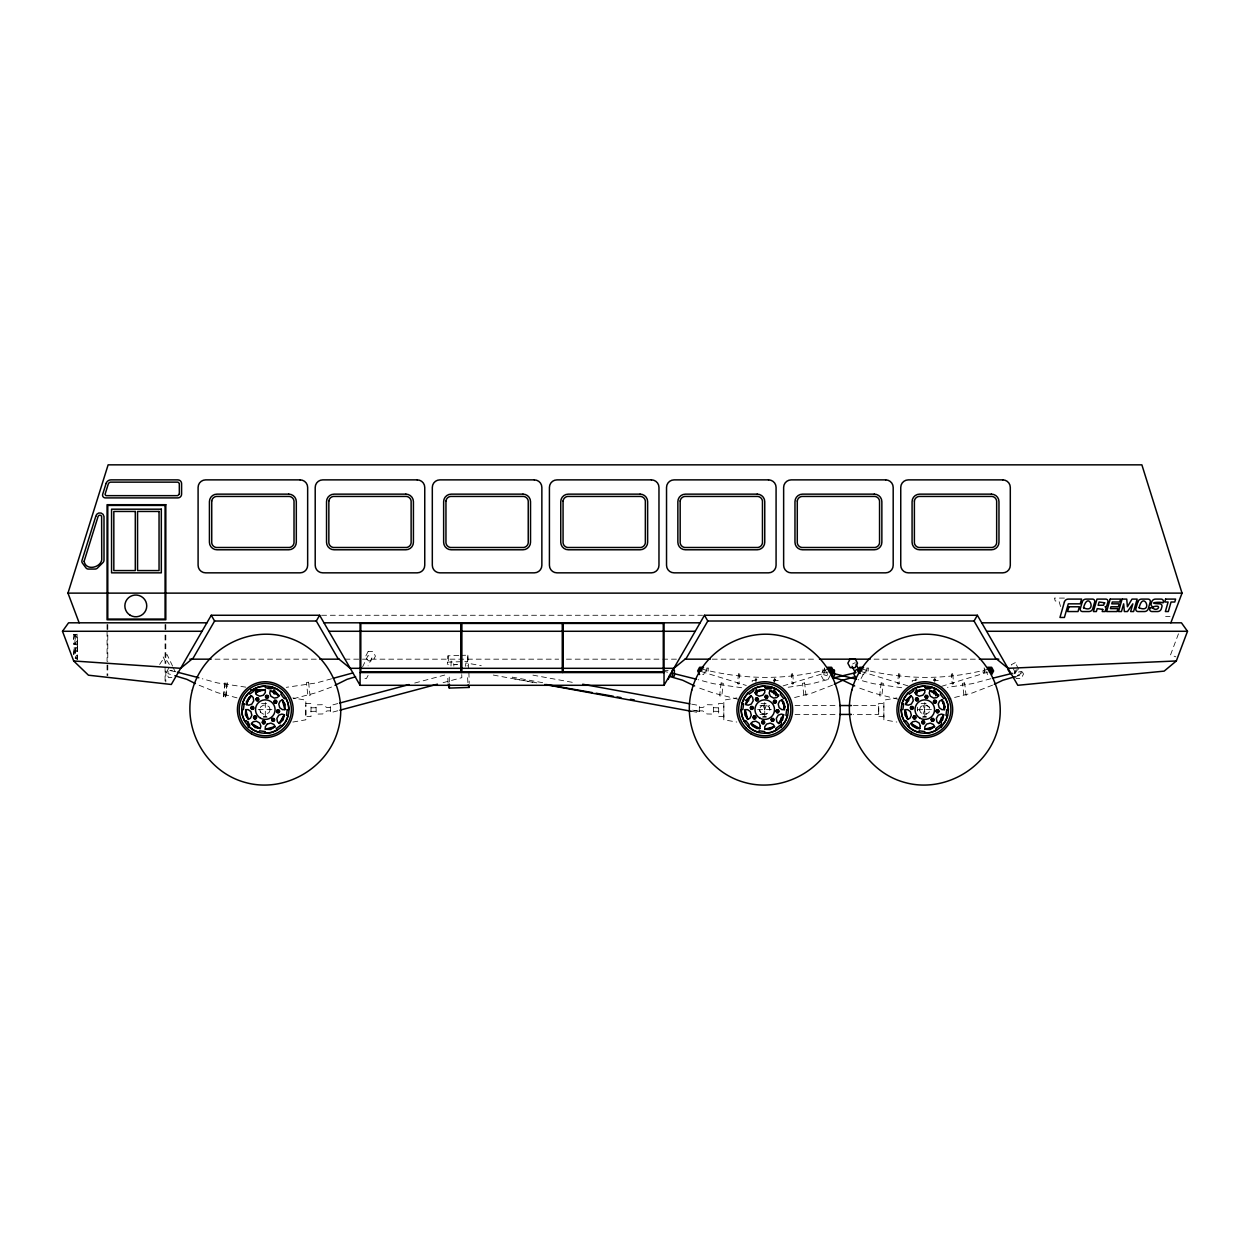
<?xml version="1.0" encoding="UTF-8"?>
<svg xmlns="http://www.w3.org/2000/svg" width="1250" height="1250" viewBox="0 0 1250 1250"><rect width="100%" height="100%" fill="white"/><g stroke="black" fill="none" stroke-linecap="round" stroke-linejoin="round"><path stroke-width="0.75" stroke-dasharray="5 3.75" d="M225.703 697.125L227.188 682.562L225.062 682.156L223.578 695.625L223.578 696.797L225.703 697.125L227.188 682.562M305.844 714.828L305.844 705.141M723.828 717.188L723.828 712.625M723.828 707.344L723.828 700.141L736.797 697.922M824.438 672.547L824.438 668.078L824.438 672.547L823.031 672.547L823.031 668.078M878.703 713.234L878.703 714.438L853.406 714.438M878.703 711.172L878.703 705.531L853.406 705.531M883.875 717.188L883.875 712.625M883.875 707.344L883.875 700.141L896.844 697.922M984.469 672.547L984.469 668.078L983.078 668.078L983.078 672.547L984.469 672.547L984.469 668.078M451 666.031L451.156 660.938L453.906 664.406L453.844 666.094M458.828 655.469L448.031 655.828L447.297 664.5M460.641 655.406L467.844 655.172L467.156 666.047M223.578 696.797L225.062 682.156M465.312 666.344L465.938 662.891L481.25 665.688M270.203 709.641L269.188 712.391L266.562 714.094L263.297 714.094L260.656 712.391L259.656 709.641L260.688 706.906L263.312 705.203L266.562 705.188L269.188 706.891L270.203 709.641L269.188 706.891M766.375 705.203L763.125 714.078L760.484 712.391L759.484 709.641L760.484 706.891L763.125 705.188L766.375 705.188L769.016 706.891L770.016 709.641M919.516 709.641L920.531 706.891L923.172 705.188L926.422 705.188L929.062 706.891L930.062 709.641L929.031 712.375L926.422 714.094L923.172 714.094L920.531 712.391L919.516 709.641L920.531 712.391M923.172 714.078L926.406 705.203L929.031 706.906L930.031 709.641M1178.469 633.828L1170.562 654.844L1175.875 656.844M362.5 667.062L368.016 655.547L371.984 657.688L368.078 665.844M73.734 644.062L74.953 643.906L74.953 634.438L73.812 634.422M74.953 634.438L73.719 639.172L74.953 643.906M73.719 654.328C74.156 642.922 74.266 650.047 73.859 654.688M168.609 668.281L166.203 672.922L168.609 677.578L173.453 677.578M368.078 675.422L366.469 678.531L361.641 678.531M705.516 670.922L703.547 674.562L700.922 674.562M830.5 674.969L828.078 679.438L823.25 679.438L820.828 674.969L823.25 670.5L828.078 670.5M861.063 678.531L863.484 674.062M865.562 670.922L863.594 674.562L859.641 674.562M1016.281 669.594L1013.859 674.062L1016.281 678.531L1021.109 678.531L1023.531 674.062L1021.109 669.594M159.656 664.453L162.078 660.734L166.906 660.719L169.328 664.453M1015.141 673.312L1017.562 669.578M77.438 643.906L75.312 643.906L77.438 639.172L75.312 634.438L77.438 634.438L77.438 659.453M77.438 657.797L75.312 657.797L77.438 653.078L75.312 648.344L77.438 648.344M756.906 679.609L755.969 678.766L755.016 679.609L755.969 680.453M773.797 682.266L774.734 678.766L775.688 682.266M775.688 679.609L774.734 680.453L773.797 679.609M933.844 679.609L934.781 678.766L935.734 679.609L934.781 680.453L933.844 679.609L933.844 682.266M760.516 712.375L759.516 709.641L760.484 712.391L763.125 714.078L766.375 714.094L768.984 712.375L769.984 709.641L768.984 706.906M852.609 664L855.266 662.625M832.547 685.141L812.156 693.016L794.406 697.594M992.578 685.141L972.203 693.016L949.172 698.844M73.891 648.031L77.062 647.266M331.594 687.016L316.375 692.672L293.344 698.734M1014.844 676.766L1021.688 674.797L1021.688 671.391L1014.172 672.953M990.875 678.719L972.203 683.672L947.422 687.375M783.062 685.906L829.641 671.562M941.5 686.359L989.688 671.562M331.594 678.781L316.375 682.938L286.281 687.344M337.766 703.562L330.266 705.562L330.484 712.703L337.984 710.703M414.703 683.047L444.734 675.047M443.078 682.672L461.844 677.672L461.734 674.094M827.391 679.688L812.156 683.672L787.375 687.375M292.875 722.047L305.844 719.812L305.844 700.141L292.875 697.922M827.891 669.219C785.609 680.453 743.594 679.828 701.328 668.938M987.938 669.219C945.656 680.453 903.641 679.828 861.359 668.938M447.328 662.141L467.156 661.5M316.062 707.703L310.719 707.844L310.828 711.391L316.172 711.266M330.312 707.422L326.797 707.516L322.422 704.703L315.969 704.859L316.266 714.109L322.719 713.953L326.906 710.922L330.422 710.844M1064.438 598.094L1054.422 598.094L1055.266 601.016L1058.969 601.016L1060.781 607.375M321.562 615.266L702.531 615.266M1165.625 616.469L1170.047 616.469M77.438 645.562L77.062 634.141M77.438 646.688L77.062 659.453M215.016 659.172L317.812 659.172M344.969 659.172L558.672 659.172M566.438 659.172L677.172 659.172M712.266 659.172L815.578 659.172M874.062 659.172L977.391 659.172M169.828 670.594L172.234 670.594M663.203 670.5L668.047 670.5L670.453 674.969M756.031 680.578L752.203 680.578L752.203 681.891M773.219 680.578L778.953 680.578L778.953 681.891M916.062 680.578L912.25 680.578L912.25 681.891M933.266 680.578L938.984 680.578L938.984 681.891M305.844 703.375L311.016 703.375L311.016 711.75L311.016 716.594L305.844 716.594M261.578 703.516L268.594 703.516M761.094 703.516L768.109 703.516M921.125 703.516L928.141 703.516M760 705.531L769.719 705.531M795.016 705.531L837.828 705.531M258.188 709.641L272.422 709.641M757.625 709.641L771.875 709.641M917.672 709.641L933.687 709.641M760 714.438L767.781 714.438M795.016 714.438L837.828 714.438M263.328 716.453L266.828 716.453M762.844 716.453L766.344 716.453M922.891 716.453L926.391 716.453M723.828 716.594L718.656 716.594L718.656 703.375L723.828 703.375L723.828 719.812L736.797 722.047M883.875 716.594L878.703 716.594L878.703 703.375L883.875 703.375L883.875 719.812L896.844 722.047M263.375 717.188L267.062 717.188M762.609 717.188L766.297 717.188M922.656 717.188L926.344 717.188M453.906 664.406L457.422 664.5L453.891 665.062M699.359 707.422L702.891 707.516L707.25 704.703L713.703 704.859L713.422 714.109L706.969 713.953L702.781 710.922L699.25 710.844M713.625 707.703L718.953 707.844L718.844 711.391L713.5 711.266M77.062 644.969L73.891 644.203M77.062 658.875L75.109 658.547M901.672 687.734L873.344 683.672L858.125 679.688M741.625 687.734L713.312 683.672L698.078 679.688M245.844 687.156L217.516 682.938L202.281 678.781M225.062 686.016L227.188 686.344M536.859 682.844L512.016 678.484L512.266 677.141L542.797 682.719M532.922 675.141L575.031 682.828M691.766 704.172L699.422 705.562L699.203 712.703L691.562 711.312M493.281 675.062L535.219 682.734M223.578 695.625L225.703 696.047M663.828 671.375L667.594 672.172M175.562 671.766L168.031 670.125L168.031 673.672L173.156 675.219M898.141 699.266L873.344 693.016L858.125 687.594M738.094 699.266L713.312 693.016L698.078 687.594M237.031 697.859L217.516 692.672L197.141 684.453M861.359 671.562L909.547 686.359M701.328 671.562L746.297 685.469M827.281 675.781L823.875 674.797L823.875 671.375M916.953 679.609L916 678.766L915.062 679.609L916 680.453M985.75 670.922L987.719 674.562M825.703 670.922L827.672 674.562M173.453 668.281L175.062 671.375M172.594 666.125L167.078 654.594L163.094 656.75L166.25 663.328M923.172 705.203L926.406 714.078M763.125 705.203L766.375 714.078M259.688 709.641L260.688 712.375M467.844 655.172L468.703 668.062M448.031 655.828L448.703 664.719M467.891 682.672L467.469 674.812M448.078 683.328L447.656 675.453M468.891 672.281L469.219 683.406M449.234 677.062L449.406 684.047M934.781 678.766L934.781 682.531M924.797 702.516L924.797 716.766M774.734 678.766L774.734 682.531M764.75 702.516L764.75 716.766M755.969 678.766L755.969 682.531M265.312 702.516L265.312 716.766M165.812 624.516L165.812 629.578M165.812 635.062L165.812 663.5M165.812 670.969L165.812 682.031M165.078 624.516L165.078 629.578M165.078 635.062L165.078 663.453M165.078 667.234L165.078 681.953M107.781 624.516L107.781 631.281M107.781 635.047L107.781 661.422M107.781 665.062L107.781 675.609M107.062 624.516L107.062 629.578M107.062 631.281L107.062 661.375M107.062 665.016L107.062 675.531M75.312 634.438L75.312 643.906M75.312 648.344L75.312 657.797M74.953 648.344L74.953 654.297M73.719 634.297L73.719 644.031M917.625 707.203L917.625 710.906L917.625 707.203M738.484 673.797L737.516 683.75L738.906 684.047L739.859 674.109L738.484 673.797M898.531 673.797L897.563 683.75L898.938 684.047L899.906 674.109L898.531 673.797M721.125 682.938L719.641 695.859L721.766 696.25L723.25 683.328L721.125 682.938M881.156 682.938L879.672 695.859L881.797 696.25L883.281 683.328L881.156 682.938M368.172 651.484L365.75 656.141L368.172 660.797L373.016 660.797L375.422 656.141L373.016 651.484L368.172 651.484M1015.312 662.625L1011.328 664.688L1016.844 675.766L1020.828 673.703L1015.312 662.625M792.641 673.797L791.266 674.109L792.234 684.047L793.609 683.75L792.641 673.797M952.688 673.797L951.312 674.109L952.266 684.047L953.656 683.75L952.688 673.797M308.562 682.156L306.438 682.562L307.922 696.047L310.047 695.625L308.562 682.156M804.609 682.938L802.484 683.328L803.969 696.25L806.094 695.859L804.609 682.938M964.656 682.938L962.531 683.328L964.016 696.25L966.141 695.859L964.656 682.938M708.172 668.078L706.766 668.078L706.766 672.547L708.172 672.547L708.172 668.078M868.203 668.078L866.812 668.078L866.812 672.547L868.203 672.547L868.203 668.078M699.234 711.344L691.594 710L699.234 711.344"/><path stroke-width="1.5" d="M774.734 693.594L774.734 689.734M934.781 693.594L934.781 689.734M469.25 685.766L469.125 687.438L449.312 688.078L448.203 684.875M284.219 714.703L283.125 719.938L279.141 723.484L277.422 721.75L276.859 718.5L278.75 715.203L281.844 714.078L284.219 714.703L279.141 723.484A19.578 19.578 0 0 0 283.703 716.328M745.844 704.578L746.922 699.344L750.906 695.797L752.641 697.531L753.203 700.781L751.297 704.062L748.203 705.203L745.844 704.578L750.906 695.797A19.578 19.578 0 0 0 746.359 702.953M783.656 714.703L782.578 719.938L778.594 723.484L776.859 721.75L776.297 718.5L778.203 715.203L781.297 714.078L783.656 714.703L778.594 723.484M905.891 704.578L906.969 699.344L910.953 695.797L912.688 697.531L913.25 700.781L911.344 704.062L908.25 705.203L905.891 704.578L910.953 695.797A19.578 19.578 0 0 0 906.391 702.953M943.703 714.703L942.625 719.938L938.641 723.484L936.906 721.75L936.344 718.5L938.234 715.203L941.344 714.078L943.703 714.703L938.641 723.484M251.844 707.922L252.953 707.922L251.797 707.547M266.219 696.625C267.547 699.531 268.094 694.656 266.297 696.422M266.453 696.688L267.469 697.109L266.594 696.438M264.328 722.953L263.219 722.531L263.906 721.844M264.531 722.594L263.625 721.625M274.672 701.531L276.125 701.203M752.625 707.703L752.359 708.656L751.172 708.172M762.672 722.234L763.594 722.781L763.281 721.656M778.109 711.328L777.281 711.812L777.281 710.844M912.203 708.75L911.109 708.125L912 707.141M917.453 699.547L916.438 699.125L917.313 699.797M934.328 702.188L934.359 701.172M934.219 701.781L935.469 701.875M935.609 702.359L935.625 701.344M284.875 709.641L285.188 704.312L282.25 699.859L280.141 701.078L278.75 704.062L279.734 707.734L282.438 709.641L284.875 709.641L282.25 699.859A19.578 19.578 0 0 1 284.219 704.578M745.172 709.641L744.875 714.969L747.797 719.422L749.922 718.203L751.297 715.203L750.312 711.547L747.625 709.641L745.172 709.641L747.797 719.422A19.578 19.578 0 0 1 745.25 711.344M905.219 709.641L904.906 714.969L907.844 719.422L909.953 718.203L911.344 715.203L910.359 711.547L907.672 709.641L905.219 709.641L907.844 719.422A19.578 19.578 0 0 1 905.297 711.344M260.234 728.547L260.875 726.188L259.734 723.094L256.438 721.188L253.188 721.75L251.469 723.484L255.016 727.469L260.234 728.547L251.469 723.484M270.375 690.734L269.734 693.094L270.875 696.188L274.172 698.094L277.422 697.531L279.141 695.797L275.594 691.812L270.375 690.734L279.141 695.797A19.578 19.578 0 0 0 275.094 692.688M769.812 690.734L769.188 693.094L770.312 696.188L773.609 698.094L776.859 697.531L778.594 695.797L775.047 691.812L769.812 690.734L778.594 695.797A19.578 19.578 0 0 0 771.438 691.25M929.859 690.734L929.234 693.094L930.359 696.188L933.656 698.094L936.906 697.531L938.641 695.797L935.078 691.812L929.859 690.734L938.641 695.797A19.578 19.578 0 0 0 931.484 691.25M449.312 688.078L449.406 684.047M79.141 622.812L67.969 593.125L108.125 464.844L1141.875 464.844L1182.031 593.125L1170.859 622.812M206.906 622.812L68.562 622.812L62.5 631.281L73.672 660.969L88.453 675.203L171.297 684.484L211.266 615.266L319.625 615.266L360.062 685.297L664.031 685.297L704.469 615.266L977.375 615.266L1017.812 685.297L1164.156 671.125L1176.328 660.969L1187.5 631.281L1181.438 622.812L981.734 622.812M253.219 708.359L253.297 707.75M258.125 699.797L258.125 699M254.359 717.094L254.375 717.906M255.562 717.781L254.688 717.109L255.469 717.906M263.062 721.984L263.062 722.781M278.812 711.734L278.812 710.922M752.328 708.203L751.562 707.438M753.797 717.094L753.828 717.906M762.281 722.219L763.203 721.578M774.344 701.594L775.422 701.875L774.328 701.734M771.906 719.469L771.906 720.281M776.844 710.922L776.859 711.734M917.328 700.094L916.922 698.594L916.531 700.109M668.047 679.438L670.453 674.969M702.891 668.469L700.25 668.469L698.922 670.922L701.047 670.922M829.375 670.438L830.969 673.359L832.281 670.922L830.969 668.469L828.312 668.469L829.375 670.438L830.969 668.469M829.906 671.406L829.906 670.438M831.609 674.562L833.578 670.922L831.609 667.281L827.672 667.281M860.297 673.359L858.969 670.922L860.297 668.469L862.938 668.469M989.422 670.438L991 673.359L992.328 670.922L991 668.469L988.359 668.469L989.953 670.438L991 668.469M989.953 671.406L989.953 670.438M991.656 674.562L993.625 670.922L991.656 667.281L987.719 667.281M977.375 615.266L974.047 621.016L707.797 621.016L686.391 658.094L673.844 668.312L350.25 668.312L337.703 658.094L316.297 621.016L214.594 621.016L193.188 658.094L180.641 668.312L73.672 660.969M316.297 621.016L319.625 615.266M256.875 698.828L256.875 699.984M278.812 711.734L277.281 711.328L278.812 710.922M273.734 720.453L273.734 719.297M754.031 717.234L755 717.234L754.516 718.062M775.562 702.359L775.562 701.203M773.188 720.453L773.172 719.297L772.031 719.297M912.281 708.312L911.891 707.359M927.063 697.422L927.047 696.266M935.406 702.016L934.453 702.016M774.531 726.594L770.078 729.516L764.75 729.219L764.75 726.766L766.656 724.078L770.312 723.094L773.312 724.469L774.531 726.594L764.75 729.219A19.578 19.578 0 0 0 773.031 727.375M934.578 726.594L930.125 729.516L924.797 729.219L924.797 726.766L926.688 724.078L930.359 723.094L933.359 724.469L934.578 726.594L924.797 729.219A19.578 19.578 0 0 0 933.062 727.375M273.562 720.594L272.391 719.656L273.734 719.297M757.281 700.094L756.875 698.594L756.484 700.109M766.844 697.547L766.828 696.141M755.094 718.078L753.797 717.906M772.328 719.391L772.75 720.406L772.469 719.328M914.969 718.203L914.344 718.281M922.531 721.859L923.656 721.688M932.078 719.297L933.469 719.875L932.25 720.594M248.359 719.422L250.469 718.203L251.859 715.203L250.875 711.547L248.172 709.641L245.734 709.641L245.422 714.969L248.359 719.422L245.734 709.641A19.578 19.578 0 0 0 247.562 717.922M335.031 685.312L347.062 679.328L355.594 676.766M834.266 684.312L842.844 680.219L854.813 676.766M994.297 684.312L1002.891 680.219L1014.844 676.766M260.234 690.734L255.516 692.688L256.734 694.812L259.734 696.188L263.406 695.203L265.312 692.516L265.312 690.062L259.984 689.766L255.516 692.688A19.578 19.578 0 0 1 260.234 690.734L265.312 690.062M275.047 701.047L276.328 701.578M275.953 702.484L274.672 701.953M759.688 690.734L754.969 692.688L756.188 694.812L759.188 696.188L762.844 695.203L764.75 692.516L764.75 690.062L759.422 689.766L754.969 692.688A19.578 19.578 0 0 1 759.688 690.734L764.75 690.062M757.297 700.109L756.484 700.094M777.328 710.531L777.969 710.641M762.656 721.734L763.609 721.688M773.016 720.594L772.203 720.594M919.734 690.734L915 692.688L916.234 694.812L919.219 696.188L922.891 695.203L924.797 692.516L924.797 690.062L919.469 689.766L915 692.688A19.578 19.578 0 0 1 919.734 690.734L924.797 690.062M917.344 700.109L916.516 700.094M912.031 708.453L911.359 708.062M923.516 723.141L922.469 722.594M333.312 678.281L352.688 673M832.547 678.234L856 672.562M992.578 678.234L1012.281 673.359M339.641 703.062L409.078 684.547M339.859 710.203L437.453 684.172M275.75 702.578L274.953 702.016M252.719 708.75L251.625 708.125M263.766 721.578L262.984 722.594M754.516 716.703L753.75 717.719M763.422 723.156L762.406 722.375M937.594 712.141L938.172 710.75M923.25 721.828L923.109 722.922M923.25 722.938L923.641 721.984M923.453 723.156L922.453 722.375M765.484 688.031L771.844 687.688M925.516 688.031L931.891 687.688M1176.328 660.969L1008 668.312L995.453 658.094L974.047 621.016M268.703 688.516L272.203 688.375M766.234 688.969L771.5 688.75M926.281 688.969L929.781 688.828M67.969 593.125L1182.031 593.125M323.984 622.812L700.109 622.812M62.5 631.281L202.016 631.281M328.859 631.281L695.234 631.281M986.625 631.281L1187.5 631.281M189.797 659.172L211.125 659.172M319.75 659.172L339.156 659.172M684.969 659.172L710.312 659.172M819.484 659.172L870.172 659.172M979.328 659.172L998.828 659.172M703.547 667.281L699.609 667.281L697.641 670.922L699.609 674.562M863.594 667.281L859.641 667.281L857.672 670.922L858.984 673.344M861.063 669.594L856.234 669.594L853.813 674.062L856.234 678.531M701.844 670.438L700.25 668.469M861.875 670.438L860.297 668.469M830.172 670.922L832.281 670.922M858.969 670.922L861.094 670.922M990.219 670.922L992.328 670.922M360.062 672.562L664.031 672.562M267.922 688.422L271.75 688.422M250.734 689.734L262.188 689.734M839.781 705.531L851.453 705.531M839.781 714.438L851.453 714.438M905.203 700.188L908.734 700.641M745.156 700.188L748.703 700.641M911.891 707.109L912.813 707.953M932.797 719.328L932.375 720.344L932.922 719.391M751.844 707.109L752.766 707.953M751.703 708.453L751.047 707.922M546.406 684.516L592.25 692.562M596.078 693.234L613.266 696.25M617.094 696.922L620.906 697.594M630.469 699.266L634.281 699.938M582.688 684.234L689.844 703.812M544.75 684.469L691.562 711.312M831.391 672.953L856.406 679.203M671.344 672.953L696.359 679.203M177.438 672.188L198.859 677.766M832.422 677.25L842.672 680.219L854.688 685.953M668.953 676.266L682.625 680.219L694.641 685.953M174.875 675.734L186.828 679.328L195.422 683.594M275.578 701.203L275.047 702.125M273.438 719.391L272.766 720.266L273.641 719.594M938 710.938L937.125 711.609L938.141 711.188M776.969 711.906L778.125 711.891L778.125 710.75M254.484 718.078L255.766 717.094M1007.891 669.578L1010.312 673.312M704.469 615.266L707.797 621.016M211.266 615.266L214.594 621.016M856.047 664.219L859.203 670.531M852.078 666.281L855.234 672.594M468.125 685.031L469.125 687.438M941.344 717.359L941.344 727.484M935.734 691.844L935.734 695.688M933.844 689.938L933.844 693.766M916.953 689.938L916.953 693.766M916 689.734L916 693.594M781.297 717.359L781.297 727.484M775.688 691.844L775.688 695.688M773.797 689.938L773.797 693.766M756.906 689.938L756.906 693.766M755.969 689.734L755.969 693.594M664.031 622.812L664.031 685.297M562.703 622.812L562.703 672.562M461.375 622.812L461.375 672.562M360.062 622.812L360.062 685.297M274.656 690.109L274.656 693.922M273.719 689.859L273.719 693.703M255.875 690.109L255.875 693.922M248.375 721.938L248.375 727.484M258.609 728.031A19.578 19.578 0 0 1 252.719 724.625M783.141 716.328A19.578 19.578 0 0 1 779.75 722.219M943.188 716.328A19.578 19.578 0 0 1 939.781 722.219M84.125 561.266C85.734 571 100.141 567.906 101.734 559.984L101.625 516.391A1.891 1.875 0 0 0 98.109 516.391L84.125 561.266M246.5 701.703L246.391 704.578L248.766 705.203L251.859 704.062L253.75 700.781L253.188 697.531L251.469 695.797L249.031 697.328L246.5 701.703M1083.547 607.797C1097.766 614.25 1088.391 589.438 1083.547 607.797M1102.766 609.406L1102.203 611.547L1105.156 611.547L1105.984 608.609A1.609 1.609 0 0 0 1105.406 606.875L1105.031 606.781A1.953 1.938 0 0 0 1106.938 605.312L1107.875 602.016A2.219 2.203 0 0 0 1105.766 599.094L1096.984 599.094L1093.422 611.547L1096.359 611.547L1097.203 608.609L1102.766 609.406M1104.656 602.812L1103.562 605.203L1098.141 605.312L1099.094 602.016L1104.656 602.812M1139.094 607.797C1153.891 613.906 1143.375 589.656 1139.094 607.797M1152.766 607.797C1156.812 612.828 1163.234 603.828 1153.281 606.781A2.219 2.203 0 0 1 1151.172 603.844L1151.688 602.016A3.953 3.938 0 0 1 1155.484 599.094L1161.156 599.094A2.219 2.203 0 0 1 1163.281 602.016L1163.016 602.938C1160.969 601.281 1144.969 603.234 1159.797 603.844A2.219 2.203 0 0 1 1161.906 606.781L1161.391 608.609A3.906 3.875 0 0 1 1157.594 611.547L1151.922 611.547A2.219 2.203 0 0 1 1149.812 608.609L1150.062 607.703L1152.766 607.797M179.344 494.062L177.734 495.656L105.953 495.656L105.031 494.391L108.328 483.859A2.875 2.875 0 0 1 110.672 482.141L178.016 482.141L179.312 483.437L179.344 494.062M211.734 500.984L211.734 542.938A5.297 5.281 0 0 0 216.297 547.484L289.453 547.484A5.297 5.281 0 0 0 294.016 542.938L294.016 500.984A5.297 5.281 0 0 0 289.453 496.438L216.297 496.438A5.297 5.281 0 0 0 211.734 500.984M328.844 500.984L328.844 542.938A5.297 5.281 0 0 0 333.406 547.484L406.562 547.484A5.297 5.281 0 0 0 411.125 542.938L411.125 500.984A5.297 5.281 0 0 0 406.562 496.438L333.406 496.438A5.297 5.281 0 0 0 328.844 500.984M445.953 500.984L445.953 542.938A5.297 5.281 0 0 0 450.516 547.484L523.672 547.484A5.297 5.281 0 0 0 528.234 542.938L528.234 500.984A5.297 5.281 0 0 0 523.672 496.438L450.516 496.438A5.297 5.281 0 0 0 445.953 500.984M563.062 500.984L563.062 542.938A5.297 5.281 0 0 0 567.625 547.484L640.781 547.484A5.297 5.281 0 0 0 645.344 542.938L645.344 500.984A5.297 5.281 0 0 0 640.781 496.438L567.625 496.438A5.297 5.281 0 0 0 563.062 500.984M680.172 500.984L680.172 542.938A5.297 5.281 0 0 0 684.734 547.484L757.891 547.484A5.297 5.281 0 0 0 762.453 542.938L762.453 500.984A5.297 5.281 0 0 0 757.891 496.438L684.734 496.438A5.297 5.281 0 0 0 680.172 500.984M797.281 500.984L797.281 542.938A5.297 5.281 0 0 0 801.844 547.484L875 547.484A5.297 5.281 0 0 0 879.547 542.938L879.547 500.984A5.297 5.281 0 0 0 875 496.438L801.844 496.438A5.297 5.281 0 0 0 797.281 500.984M914.391 500.984L914.391 542.938A5.297 5.281 0 0 0 918.953 547.484L992.109 547.484A5.297 5.281 0 0 0 996.656 542.938L996.656 500.984A5.297 5.281 0 0 0 992.109 496.438L918.953 496.438A5.297 5.281 0 0 0 914.391 500.984M192.359 690.094C181.641 729.078 206.656 772.375 245.766 782.594C284.734 793.297 328.031 768.297 338.25 729.188C348.969 690.203 323.969 646.906 284.859 636.688C245.875 625.984 202.578 650.984 192.359 690.094M244.125 703.969L243.391 709.641L241.703 709.641L242.5 715.75L244.859 721.438L246.328 720.594L249.812 725.141L248.609 726.328L253.5 730.078L259.203 732.438L259.625 730.812L265.312 731.562L265.312 733.234L271.406 732.438L277.109 730.078L276.266 728.625L280.797 725.141L282 726.328L285.75 721.438L288.109 715.75A23.609 23.609 0 0 0 259.203 686.844L253.5 689.203L254.344 690.656L249.812 694.141L248.609 692.953L244.859 697.844L242.5 703.531L244.125 703.969M251.125 707.578C252.75 712.641 255.062 704 251.125 707.578M253.797 717.172C255.422 722.219 257.734 713.594 253.797 717.172M256.156 699.062C257.781 704.125 260.094 695.484 256.156 699.062M256.891 699.25L257.969 699.547L256.891 699.25M265.703 696.484C267.328 701.547 269.641 692.922 265.703 696.484M262.484 722.047C264.109 727.094 266.422 718.469 262.484 722.047M271.875 719.516C273.5 724.578 275.812 715.953 271.875 719.516M274.156 701.391C275.781 706.453 278.094 697.828 274.156 701.391M276.828 710.984C278.453 716.047 280.766 707.406 276.828 710.984M277.578 711.188L278.656 711.469L277.641 711.047M287.219 709.641L286.484 715.312L288.109 715.75A23.609 23.609 0 0 1 248.609 726.328A23.609 23.609 0 0 1 259.203 686.844L265.312 686.031L265.312 687.719L270.984 688.469L271.406 686.844L277.109 689.203L282 692.953L280.797 694.141L284.281 698.688L285.75 697.844L288.109 703.531L288.906 709.641L287.219 709.641M691.797 690.094C681.094 729.078 706.094 772.375 745.203 782.594C784.188 793.297 827.484 768.297 837.703 729.188C848.406 690.203 823.406 646.906 784.297 636.688C745.312 625.984 702.016 650.984 691.797 690.094M743.578 703.969L742.828 709.641L741.156 709.641L741.953 715.75L744.312 721.438L745.766 720.594L749.25 725.141L748.062 726.328L752.953 730.078L758.641 732.438L759.078 730.812L764.75 731.562L764.75 733.234L770.859 732.438L776.547 730.078L775.703 728.625L780.25 725.141L781.438 726.328L785.188 721.438L787.547 715.75A23.609 23.609 0 0 0 758.641 686.844L752.953 689.203L753.797 690.656L749.25 694.141L748.062 692.953L744.312 697.844L741.953 703.531L743.578 703.969M750.562 707.578C752.188 712.641 754.5 704 750.562 707.578M755.594 699.062C757.219 704.125 759.531 695.484 755.594 699.062M753.234 717.172C754.859 722.219 757.172 713.594 753.234 717.172M756.344 699.25L757.422 699.547L756.344 699.25M761.922 722.047C763.547 727.094 765.859 718.469 761.922 722.047M765.156 696.484C766.781 701.547 769.094 692.922 765.156 696.484M765.891 696.688L766.969 696.969L765.891 696.688M773.609 701.391C775.234 706.453 777.547 697.828 773.609 701.391M771.328 719.516C772.953 724.578 775.266 715.953 771.328 719.516M776.281 710.984C777.906 716.047 780.219 707.406 776.281 710.984M786.672 709.641L785.922 715.312L787.547 715.75A23.609 23.609 0 0 1 748.062 726.328A23.609 23.609 0 0 1 758.641 686.844L764.75 686.031L764.75 687.719L770.422 688.469L770.859 686.844L776.547 689.203L781.438 692.953L780.25 694.141L783.734 698.688L785.188 697.844L787.547 703.531L788.359 709.641L786.672 709.641M851.844 690.094C841.141 729.078 866.141 772.375 905.25 782.594C944.219 793.297 987.531 768.297 997.75 729.188C1008.453 690.203 983.453 646.906 944.344 636.688C905.359 625.984 862.062 650.984 851.844 690.094M903.625 703.969L902.875 709.641L901.188 709.641L902 715.75L904.359 721.438L905.812 720.594L909.297 725.141L908.109 726.328L913 730.078L918.688 732.438L919.125 730.812L924.797 731.562L924.797 733.234L930.906 732.438L936.594 730.078L935.75 728.625L940.297 725.141L941.484 726.328L945.234 721.438L947.594 715.75L945.969 715.312L946.719 709.641L948.391 709.641L947.594 703.531L945.234 697.844L943.781 698.688L940.297 694.141L941.484 692.953L936.594 689.203L930.906 686.844L930.469 688.469L924.797 687.719L924.797 686.031L918.688 686.844L913 689.203A23.609 23.609 0 0 0 913 730.078A23.609 23.609 0 0 0 948.391 709.641A23.609 23.609 0 0 0 913 689.203L913.828 690.656L909.297 694.141L908.109 692.953L904.359 697.844L902 703.531L903.625 703.969M910.609 707.578C912.234 712.641 914.547 704 910.609 707.578M913.281 717.172C914.906 722.219 917.219 713.594 913.281 717.172M915.641 699.062C917.266 704.125 919.578 695.484 915.641 699.062M914.031 717.359L915.094 717.656L914.031 717.359M921.969 722.047C923.594 727.094 925.906 718.469 921.969 722.047M925.203 696.484C926.828 701.547 929.141 692.922 925.203 696.484M925.938 696.688L927.016 696.969L925.938 696.688M931.375 719.516C933 724.578 935.312 715.953 931.375 719.516M933.656 701.391C935.266 706.453 937.578 697.828 933.656 701.391M936.328 710.984C937.953 716.047 940.266 707.406 936.328 710.984M784.969 706.844L784.328 709.641L781.875 709.641L779.188 707.734L778.203 704.062L779.578 701.078L781.703 699.859L783.656 701.953L784.969 706.844M945 706.844L944.375 709.641L941.922 709.641L939.219 707.734L938.234 704.062L939.625 701.078L941.75 699.859L943.703 701.953L945 706.844M760.312 726.188L759.688 728.547L756.812 728.438L752.438 725.906L750.906 723.484L752.641 721.75L755.891 721.188L759.188 723.094L760.312 726.188M920.359 726.188L919.734 728.547L916.859 728.438L912.469 725.906L910.953 723.484L912.688 721.75L915.938 721.188L919.219 723.094L920.359 726.188M1064.391 602.016L1059.969 617.469L1064.406 617.469L1068.297 603.844L1080.234 603.844L1081.594 599.094L1068.188 599.094A3.953 3.938 0 0 0 1064.391 602.016M1068.938 606.781L1067.578 611.547L1078.031 611.547L1079.391 606.781L1068.938 606.781M1082.234 602.016L1080.344 608.609A2.219 2.203 0 0 0 1082.453 611.547L1088.984 611.547A3.906 3.875 0 0 0 1092.781 608.609L1094.656 602.016A2.219 2.203 0 0 0 1092.547 599.094L1086.031 599.094A3.953 3.938 0 0 0 1082.234 602.016M1110.188 599.094L1106.625 611.547L1117.047 611.547L1117.875 608.609L1110.422 608.609L1110.938 606.781L1118.406 606.781L1119.25 603.844L1111.781 603.844L1112.297 602.016L1119.766 602.016L1120.609 599.094L1110.188 599.094M1122.078 599.094L1118.516 611.547L1121.469 611.547L1123.672 603.844L1124.344 611.547L1127.484 611.547L1132.844 603.844L1130.641 611.547L1133.578 611.547L1137.156 599.094L1132 599.094L1127.406 606.781L1126.734 599.094L1122.078 599.094M1137.781 602.016L1135.906 608.609A2.219 2.203 0 0 0 1138.016 611.547L1144.547 611.547A3.906 3.875 0 0 0 1148.328 608.609L1150.219 602.016A2.219 2.203 0 0 0 1148.109 599.094L1141.578 599.094A3.953 3.938 0 0 0 1137.781 602.016M1165.594 599.094L1164.75 602.016L1168.109 602.016L1165.375 611.547L1168.328 611.547L1171.047 602.016L1174.766 602.016L1175.594 599.094L1165.594 599.094M95.719 516.516L81.984 560.438A2.984 2.984 0 0 0 82.422 563.094L85.938 567.859A2.984 2.984 0 0 0 88.344 569.062L94.938 569.062A3.641 3.641 0 0 0 97.516 568L102.938 562.594A3.641 3.641 0 0 0 104 560.016L104 516.516A4.172 4.172 0 0 0 95.719 516.516M106.078 483.469L102.672 494.312A2.781 2.766 0 0 0 105.328 497.906L177.812 497.906A3.781 3.766 0 0 0 181.594 494.141L181.594 483.641A3.781 3.766 0 0 0 177.812 479.875L110.969 479.875A5.141 5.125 0 0 0 106.078 483.469M248.359 699.859L246.391 704.578A19.578 19.578 0 0 1 251.469 695.797L248.359 699.859M850.266 658.75L847.844 663.219L850.266 667.688L855.109 667.688L857.516 663.219L855.109 658.75L850.266 658.75M251.578 706.5L250.766 707.922L251.578 709.328L253.219 709.328L254.031 707.922L253.219 706.5L251.578 706.5M256.625 697.984L255.797 699.406L256.625 700.812L258.25 700.812L259.062 699.406L258.25 697.984L256.625 697.984M254.266 716.094L253.437 717.5L254.266 718.922L255.891 718.922L256.703 717.5L255.891 716.094L254.266 716.094M266.172 695.422L265.359 696.828L266.172 698.234L267.812 698.234L268.625 696.828L267.812 695.422L266.172 695.422M262.953 720.969L262.125 722.375L262.953 723.797L264.578 723.797L265.391 722.375L264.578 720.969L262.953 720.969M274.625 700.328L273.812 701.734L274.625 703.156L276.25 703.156L277.078 701.734L276.25 700.328L274.625 700.328M272.344 718.453L271.531 719.859L272.344 721.281L273.984 721.281L274.797 719.859L273.984 718.453L272.344 718.453M277.297 709.922L276.484 711.328L277.297 712.734L278.938 712.734L279.75 711.328L278.938 709.922L277.297 709.922M751.031 706.5L750.219 707.922L751.031 709.328L752.656 709.328L753.484 707.922L752.656 706.5L751.031 706.5M756.062 697.984L755.25 699.406L756.062 700.812L757.688 700.812L758.516 699.406L757.688 697.984L756.062 697.984M753.703 716.094L752.891 717.5L753.703 718.922L755.328 718.922L756.156 717.5L755.328 716.094L753.703 716.094M765.625 695.422L764.797 696.828L765.625 698.234L767.25 698.234L768.062 696.828L767.25 695.422L765.625 695.422M762.391 720.969L761.578 722.375L762.391 723.797L764.016 723.797L764.844 722.375L764.016 720.969L762.391 720.969M774.078 700.328L773.25 701.734L774.078 703.156L775.703 703.156L776.516 701.734L775.703 700.328L774.078 700.328M771.797 718.453L770.969 719.859L771.797 721.281L773.422 721.281L774.234 719.859L773.422 718.453L771.797 718.453M776.75 709.922L775.922 711.328L776.75 712.734L778.375 712.734L779.188 711.328L778.375 709.922L776.75 709.922M911.078 706.5L910.25 707.922L911.078 709.328L912.703 709.328L913.516 707.922L912.703 706.5L911.078 706.5M916.109 697.984L915.297 699.406L916.109 700.812L917.734 700.812L918.547 699.406L917.734 697.984L916.109 697.984M913.75 716.094L912.938 717.5L913.75 718.922L915.375 718.922L916.188 717.5L915.375 716.094L913.75 716.094M925.656 695.422L924.844 696.828L925.656 698.234L927.297 698.234L928.109 696.828L927.297 695.422L925.656 695.422M934.109 700.328L933.297 701.734L934.109 703.156L935.75 703.156L936.562 701.734L935.75 700.328L934.109 700.328M922.438 720.969L921.625 722.375L922.438 723.797L924.062 723.797L924.875 722.375L924.062 720.969L922.438 720.969M931.828 718.453L931.016 719.859L931.828 721.281L933.469 721.281L934.281 719.859L933.469 718.453L931.828 718.453M936.781 709.922L935.969 711.328L936.781 712.734L938.422 712.734L939.234 711.328L938.422 709.922L936.781 709.922M267.203 724.078L265.312 726.766L265.312 729.219L270.625 729.516L275.094 726.594L273.875 724.469L270.875 723.094L267.203 724.078M275.094 726.594L265.312 729.219A19.578 19.578 0 0 0 275.094 726.594M300.094 479.875L205.656 479.875A7.562 7.531 0 0 0 198.094 487.406L198.094 565.297A7.562 7.531 0 0 0 205.656 572.844L300.094 572.844A7.562 7.531 0 0 0 307.656 565.297L307.656 487.406A7.562 7.531 0 0 0 300.094 479.875M417.203 479.875L322.766 479.875A7.562 7.531 0 0 0 315.203 487.406L315.203 565.297A7.562 7.531 0 0 0 322.766 572.844L417.203 572.844A7.562 7.531 0 0 0 424.75 565.297L424.75 487.406A7.562 7.531 0 0 0 417.203 479.875M534.312 479.875L439.875 479.875A7.562 7.531 0 0 0 432.312 487.406L432.312 565.297A7.562 7.531 0 0 0 439.875 572.844L534.312 572.844A7.562 7.531 0 0 0 541.859 565.297L541.859 487.406A7.562 7.531 0 0 0 534.312 479.875M651.422 479.875L556.984 479.875A7.562 7.531 0 0 0 549.422 487.406L549.422 565.297A7.562 7.531 0 0 0 556.984 572.844L651.422 572.844A7.562 7.531 0 0 0 658.969 565.297L658.969 487.406A7.562 7.531 0 0 0 651.422 479.875M768.531 479.875L674.078 479.875A7.562 7.531 0 0 0 666.531 487.406L666.531 565.297A7.562 7.531 0 0 0 674.078 572.844L768.531 572.844A7.562 7.531 0 0 0 776.078 565.297L776.078 487.406A7.562 7.531 0 0 0 768.531 479.875M885.641 479.875L791.188 479.875A7.562 7.531 0 0 0 783.641 487.406L783.641 565.297A7.562 7.531 0 0 0 791.188 572.844L885.641 572.844A7.562 7.531 0 0 0 893.188 565.297L893.188 487.406A7.562 7.531 0 0 0 885.641 479.875M1002.75 479.875L908.297 479.875A7.562 7.531 0 0 0 900.75 487.406L900.75 565.297A7.562 7.531 0 0 0 908.297 572.844L1002.75 572.844A7.562 7.531 0 0 0 1010.297 565.297L1010.297 487.406A7.562 7.531 0 0 0 1002.75 479.875M288.766 494.141L216.984 494.141A7.562 7.531 0 0 0 209.422 501.672L209.422 542.25A7.562 7.531 0 0 0 216.984 549.781L288.766 549.781A7.562 7.531 0 0 0 296.312 542.25L296.312 501.672A7.562 7.531 0 0 0 288.766 494.141M405.875 494.141L334.094 494.141A7.562 7.531 0 0 0 326.531 501.672L326.531 542.25A7.562 7.531 0 0 0 334.094 549.781L405.875 549.781A7.562 7.531 0 0 0 413.422 542.25L413.422 501.672A7.562 7.531 0 0 0 405.875 494.141M522.984 494.141L451.203 494.141A7.562 7.531 0 0 0 443.641 501.672L443.641 542.25A7.562 7.531 0 0 0 451.203 549.781L522.984 549.781A7.562 7.531 0 0 0 530.531 542.25L530.531 501.672A7.562 7.531 0 0 0 522.984 494.141M640.094 494.141L568.312 494.141A7.562 7.531 0 0 0 560.75 501.672L560.75 542.25A7.562 7.531 0 0 0 568.312 549.781L640.094 549.781A7.562 7.531 0 0 0 647.641 542.25L647.641 501.672A7.562 7.531 0 0 0 640.094 494.141M757.203 494.141L685.422 494.141A7.562 7.531 0 0 0 677.859 501.672L677.859 542.25A7.562 7.531 0 0 0 685.422 549.781L757.203 549.781A7.562 7.531 0 0 0 764.75 542.25L764.75 501.672A7.562 7.531 0 0 0 757.203 494.141M874.297 494.141L802.531 494.141A7.562 7.531 0 0 0 794.969 501.672L794.969 542.25A7.562 7.531 0 0 0 802.531 549.781L874.297 549.781A7.562 7.531 0 0 0 881.859 542.25L881.859 501.672A7.562 7.531 0 0 0 874.297 494.141M991.406 494.141L919.641 494.141A7.562 7.531 0 0 0 912.078 501.672L912.078 542.25A7.562 7.531 0 0 0 919.641 549.781L991.406 549.781A7.562 7.531 0 0 0 998.969 542.25L998.969 501.672A7.562 7.531 0 0 0 991.406 494.141M165.812 504.703L107.062 504.703L107.062 619.781L165.812 619.781L165.812 504.703M165.078 505.422L107.781 505.422L107.781 619.062L165.078 619.062L165.078 505.422M161.312 509.188L111.563 509.188L111.563 572.844L161.312 572.844L161.312 509.188M135.297 511.453L113.828 511.453L113.828 570.578L135.297 570.578L135.297 511.453M159.047 511.453L137.562 511.453L137.562 570.578L159.047 570.578L159.047 511.453M461 623.438L360.812 623.438L360.812 671.938L461 671.938L461 623.438M562.312 623.438L461.75 623.438L461.75 671.938L562.312 671.938L562.312 623.438M663.281 623.438L563.078 623.438L563.078 671.938L663.281 671.938L663.281 623.438M674.375 670.266L672.234 670.266L672.234 676.078L674.375 676.078L674.375 670.266M834.422 670.266L832.281 670.266L832.281 676.078L834.422 676.078L834.422 670.266M919.734 728.547L910.953 723.484A19.578 19.578 0 0 0 919.734 728.547M759.688 728.547L750.906 723.484A19.578 19.578 0 0 0 759.688 728.547M943.703 704.578L941.75 699.859A19.578 19.578 0 0 1 944.375 709.641L943.703 704.578M783.656 704.578L781.703 699.859A19.578 19.578 0 0 1 784.328 709.641L783.656 704.578M130.266 615.297A10.953 10.891 0 0 0 146.75 605.984A10.953 10.891 0 0 0 130.391 596.438A10.953 10.891 0 0 0 130.266 615.297M260.406 718.109A9.781 9.781 0 0 0 275.094 709.641A9.781 9.781 0 0 0 260.406 701.156A9.781 9.781 0 0 0 260.406 718.109M251.359 733.781A27.891 27.891 0 0 0 293.188 709.641A27.891 27.891 0 0 0 251.359 685.484A27.891 27.891 0 0 0 251.359 733.781M252.25 732.25A26.094 26.094 0 0 0 291.406 709.641A26.094 26.094 0 0 0 252.25 687.031A26.094 26.094 0 0 0 252.25 732.25M919.906 718.109A9.781 9.781 0 0 0 934.578 709.641A9.781 9.781 0 0 0 919.906 701.156A9.781 9.781 0 0 0 919.906 718.109M910.859 733.781A27.891 27.891 0 0 0 952.672 709.641A27.891 27.891 0 0 0 910.859 685.484A27.891 27.891 0 0 0 910.859 733.781M911.75 732.25A26.094 26.094 0 0 0 950.891 709.641A26.094 26.094 0 0 0 911.75 687.031A26.094 26.094 0 0 0 911.75 732.25M759.859 718.109A9.781 9.781 0 0 0 774.531 709.641A9.781 9.781 0 0 0 759.859 701.156A9.781 9.781 0 0 0 759.859 718.109M750.812 733.781A27.891 27.891 0 0 0 792.641 709.641A27.891 27.891 0 0 0 750.812 685.484A27.891 27.891 0 0 0 750.812 733.781M746.297 728.094A26.094 26.094 0 0 0 789.953 716.391A26.094 26.094 0 0 0 758 684.438A26.094 26.094 0 0 0 746.297 728.094"/></g></svg>
